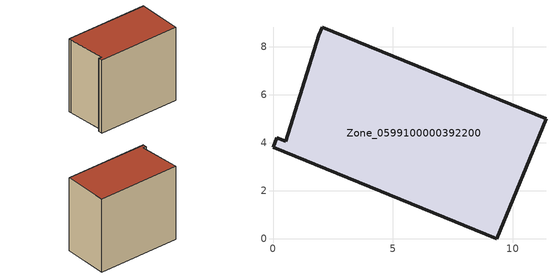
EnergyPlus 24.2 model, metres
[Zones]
Zone_0599100000392200
 floor ground (C_G): 9.34,0 0,3.82 0.16,4.22 0.53,4.06 1.91,8.49 2.05,8.82 11.38,5 z0
 wall outside (C_F): 2.05,8.82 1.91,8.49 0.53,4.06 0.16,4.22 0,3.82 9.34,0 11.38,5 2.05,8.82 z0:9.09
 roof outside (C_R): 1.91,8.49 0.53,4.06 0.16,4.22 0,3.82 9.34,0 11.38,5 2.05,8.82 z9.09
[BUILDING]
Pand.0599100000392200: North Axis=0; Terrain=City; Loads Convergence Tolerance Value=0.04; Temperature Convergence Tolerance Value=0.4; Solar Distribution=FullExterior; Maximum Number of Warmup Days=25; Minimum Number of Warmup Days=1
[Site:Location]
Rotterdam.The.Hague.AP_ZH_NLD Design_Conditions: Latitude=51.96; Longitude=4.45; Time Zone=1; Elevation=-4.5
[SITE:GROUNDTEMPERATURE:BUILDINGSURFACE]
18, 18, 18, 18, 18, 18, 18, 18, 18, 18, 18, 18
[MATERIAL] Thermal Absorptance=0.9; Solar Absorptance=0.7; Visible Absorptance=0.7
Name | Roughness | Thickness | Conductivity | Density | Specific Heat
G.TI.1992-2005 | MediumSmooth | 0.15 | 0.06 | 540 | 1210
F.TI.1992-2005 | Rough | 0.3 | 0.12 | 1920 | 840
R.TI.1992-2005 | MediumRough | 0.2 | 0.08 | 1500 | 1000
[CONSTRUCTION]
C_G: G.TI.1992-2005
C_F: F.TI.1992-2005
C_R: R.TI.1992-2005
[ZONE]
Zone_0599100000392200: Type=1; Multiplier=1; Ceiling Height=Autocalculate; Volume=Autocalculate; Floor Area=autocalculate; Part of Total Floor Area=Yes
[ZONEINFILTRATION:DESIGNFLOWRATE]
Infil_Zone_0599100000392200: Zone or ZoneList or Space or SpaceList=Zone_0599100000392200; Schedule=AlwaysOn; Design Flow Rate Calculation Method=Flow/Area; Flow Rate per Floor Area=0.0015; Constant Term Coefficient=1; Temperature Term Coefficient=0; Velocity Term Coefficient=0; Velocity Squared Term Coefficient=0
[HVACTEMPLATE:ZONE:IDEALLOADSAIRSYSTEM]
Zone_0599100000392200: Maximum Heating Supply Air Temperature=50; Minimum Cooling Supply Air Temperature=13; Maximum Heating Supply Air Humidity Ratio=0.0156; Minimum Cooling Supply Air Humidity Ratio=0.0077; Heating Limit=NoLimit; Cooling Limit=NoLimit; Dehumidification Control Type=ConstantSensibleHeatRatio; Cooling Sensible Heat Ratio=0.7; Dehumidification Setpoint=60; Humidification Control Type=None; Humidification Setpoint=30; Outdoor Air Method=None; Outdoor Air Flow Rate per Person=0.00944; Outdoor Air Flow Rate per Zone Floor Area=0; Outdoor Air Flow Rate per Zone=0; Demand Controlled Ventilation Type=None; Outdoor Air Economizer Type=NoEconomizer; Heat Recovery Type=None; Sensible Heat Recovery Effectiveness=0.7; Latent Heat Recovery Effectiveness=0.65
[ZONECONTROL:THERMOSTAT]
ThermostatControl_Zone_0599100000392200: Zone or ZoneList=Zone_0599100000392200; Control Type Schedule=DualSetpointControlType; Control 1=Thermostat_Zone_0599100000392200; Temperature Difference Between Cutout And Setpoint=0
[THERMOSTATSETPOINT:DUALSETPOINT]
Thermostat_Zone_0599100000392200: Heating Setpoint Temperature Schedule=HeatingSetpoint_Zone_0599100000392200; Cooling Setpoint Temperature Schedule=CoolingSetpoint_Zone_0599100000392200
[SCHEDULE:COMPACT]
HeatingSetpoint_Zone_0599100000392200: Through: 12/31, For: AllDays, Until: 24:00, 21
CoolingSetpoint_Zone_0599100000392200: Through: 12/31, For: AllDays, Until: 24:00, 24
DualSetpointControlType: Through: 12/31, For: AllDays, Until: 24:00, 4
AlwaysOn: Through: 12/31, For: AllDays, Until: 24:00, 1
